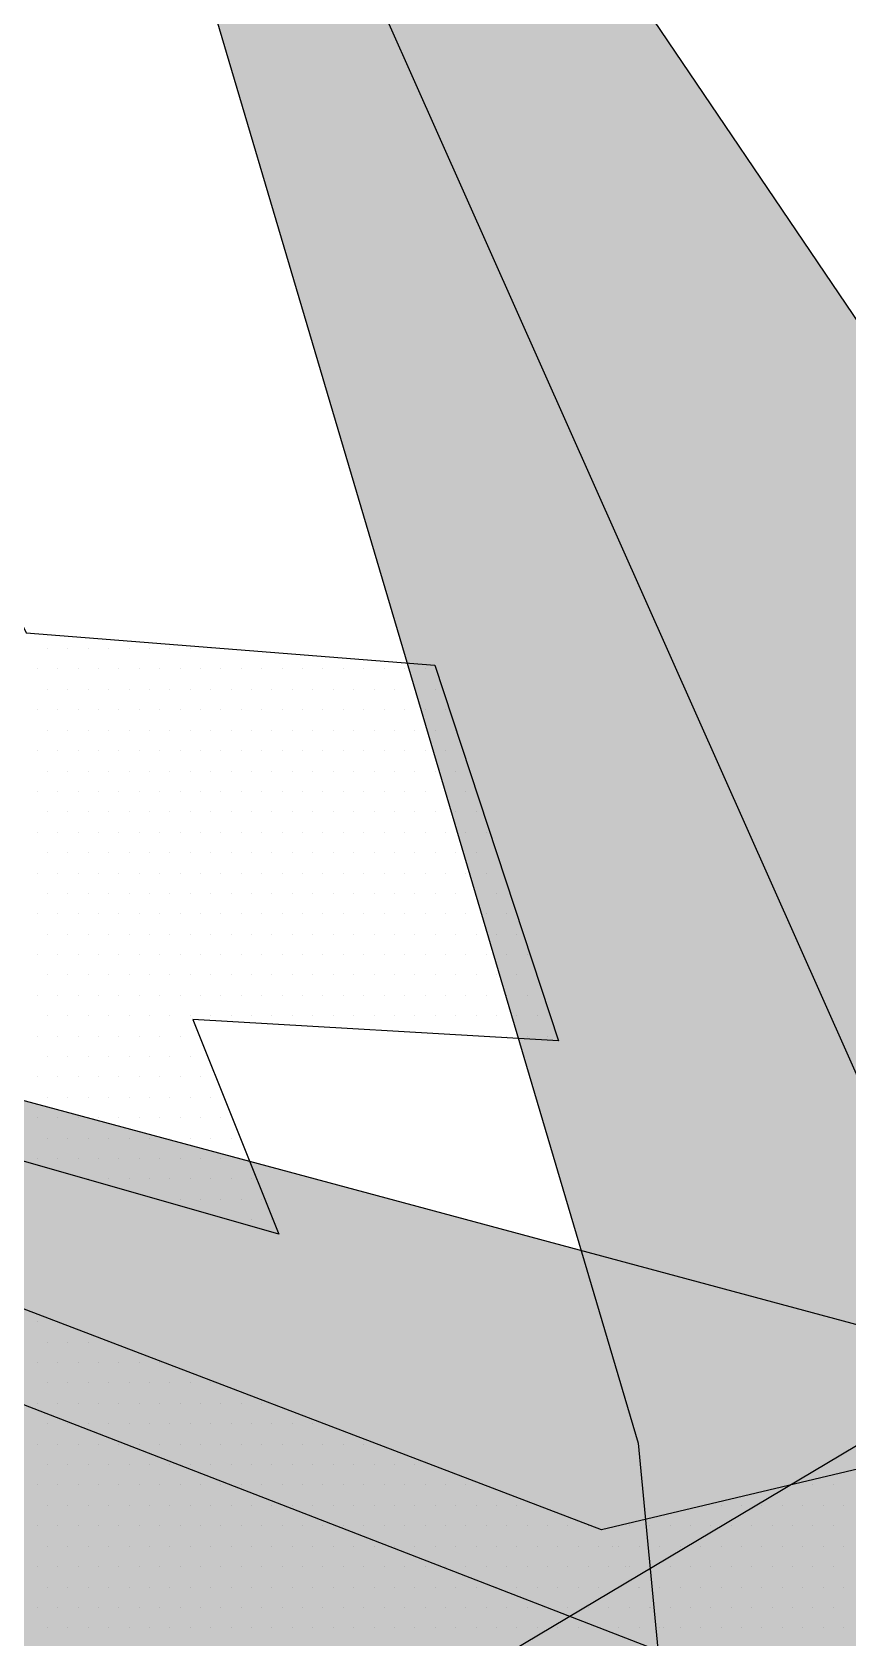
# Paper-space layout 'TOP_A1_00200_01-01-2017_MODELE' of a CAD drawing. Header units: metres. Extents: x 1274 to 2143, y 12 to 312.
# Drawn here: x 1531.712 to 1533.911, y 155.35 to 159.683 of the extents above; entities that cross this region are included whole.
import ezdxf

# ---------------------------------------------------------------- set-up
doc = ezdxf.new("R2010")
doc.units = ezdxf.units.M
doc.header["$LTSCALE"] = 2
doc.set_wipeout_variables(frame=1)
doc.linetypes.add('CACHEX2', pattern=[0.75, 0.5, -0.25])
for name, color, linetype in [('CARTOUCHE', 7, 'Continuous'), ('LOGO', 4, 'Continuous'), ('rosace', 7, 'Continuous')]:
    doc.layers.add(name, color=color, linetype=linetype)

# ---------------------------------------------------------------- blocks, each defined once
blk = doc.blocks.new('A$C715108E3')
at = {"layer": 'LOGO', "color": 131}
for p, q in [((-12.9559, -6.8181), (-12.9559, -6.8181)), ((-12.864, -6.8181), (-12.864, -6.8181)), ((-12.7722, -6.8181), (-12.7722, -6.8181)), ((-12.6804, -6.8181), (-12.6804, -6.8181)), ((-12.5889, -6.8181), (-12.5889, -6.8181)), ((-12.4971, -6.8181), (-12.4971, -6.8181)), ((-12.4051, -6.8181), (-12.4051, -6.8181)), ((-12.3138, -6.8181), (-12.3138, -6.8181)), ((-12.2218, -6.8181), (-12.2218, -6.8181)), ((-13.0016, -6.9095), (-13.0016, -6.9095)), ((-12.9098, -6.9095), (-12.9098, -6.9095)), ((-12.8179, -6.9095), (-12.8179, -6.9095)), ((-12.7265, -6.9095), (-12.7265, -6.9095)), ((-12.6346, -6.9095), (-12.6346, -6.9095)), ((-12.5426, -6.9095), (-12.5426, -6.9095)), ((-12.4514, -6.9095), (-12.4514, -6.9095)), ((-12.3593, -6.9095), (-12.3593, -6.9095)), ((-12.2673, -6.9095), (-12.2673, -6.9095)), ((-12.176, -6.9095), (-12.176, -6.9095)), ((-12.0842, -6.9095), (-12.0842, -6.9095)), ((-11.9926, -6.9095), (-11.9926, -6.9095)), ((-11.9009, -6.9095), (-11.9009, -6.9095)), ((-11.8089, -6.9095), (-11.8089, -6.9095)), ((-11.7173, -6.9095), (-11.7173, -6.9095)), ((-11.6252, -6.9095), (-11.6252, -6.9095)), ((-11.534, -6.9095), (-11.534, -6.9095)), ((-11.442, -6.9095), (-11.442, -6.9095)), ((-11.3501, -6.9095), (-11.3501, -6.9095)), ((-11.2587, -6.9095), (-11.2587, -6.9095)), ((-12.9559, -7.0019), (-12.9559, -7.0019)), ((-12.864, -7.0019), (-12.864, -7.0019)), ((-12.7722, -7.0019), (-12.7722, -7.0019)), ((-12.6804, -7.0019), (-12.6804, -7.0019)), ((-12.5889, -7.0019), (-12.5889, -7.0019)), ((-12.4971, -7.0019), (-12.4971, -7.0019)), ((-12.4051, -7.0019), (-12.4051, -7.0019)), ((-12.3138, -7.0019), (-12.3138, -7.0019)), ((-12.2218, -7.0019), (-12.2218, -7.0019)), ((-12.1298, -7.0019), (-12.1298, -7.0019)), ((-12.0385, -7.0019), (-12.0385, -7.0019)), ((-11.9465, -7.0019), (-11.9465, -7.0019)), ((-11.8548, -7.0019), (-11.8548, -7.0019)), ((-11.7628, -7.0019), (-11.7628, -7.0019)), ((-11.6713, -7.0019), (-11.6713, -7.0019)), ((-11.5795, -7.0019), (-11.5795, -7.0019)), ((-11.4877, -7.0019), (-11.4877, -7.0019)), ((-11.3962, -7.0019), (-11.3962, -7.0019)), ((-11.3044, -7.0019), (-11.3044, -7.0019)), ((-11.2126, -7.0019), (-11.2126, -7.0019)), ((-13.0016, -7.0932), (-13.0016, -7.0932)), ((-12.9098, -7.0932), (-12.9098, -7.0932)), ((-12.8179, -7.0932), (-12.8179, -7.0932)), ((-12.7265, -7.0932), (-12.7265, -7.0932)), ((-12.6346, -7.0932), (-12.6346, -7.0932)), ((-12.5426, -7.0932), (-12.5426, -7.0932)), ((-12.4514, -7.0932), (-12.4514, -7.0932)), ((-12.3593, -7.0932), (-12.3593, -7.0932)), ((-12.2673, -7.0932), (-12.2673, -7.0932)), ((-12.176, -7.0932), (-12.176, -7.0932)), ((-12.0842, -7.0932), (-12.0842, -7.0932)), ((-11.9926, -7.0932), (-11.9926, -7.0932)), ((-11.9009, -7.0932), (-11.9009, -7.0932)), ((-11.8089, -7.0932), (-11.8089, -7.0932)), ((-11.7173, -7.0932), (-11.7173, -7.0932)), ((-11.6252, -7.0932), (-11.6252, -7.0932)), ((-11.534, -7.0932), (-11.534, -7.0932)), ((-11.442, -7.0932), (-11.442, -7.0932)), ((-11.3501, -7.0932), (-11.3501, -7.0932)), ((-11.2587, -7.0932), (-11.2587, -7.0932)), ((-11.1668, -7.0932), (-11.1668, -7.0932)), ((-12.9559, -7.1847), (-12.9559, -7.1847)), ((-12.864, -7.1847), (-12.864, -7.1847)), ((-12.7722, -7.1847), (-12.7722, -7.1847)), ((-12.6804, -7.1847), (-12.6804, -7.1847)), ((-12.5889, -7.1847), (-12.5889, -7.1847)), ((-12.4971, -7.1847), (-12.4971, -7.1847)), ((-12.4051, -7.1847), (-12.4051, -7.1847)), ((-12.3138, -7.1847), (-12.3138, -7.1847)), ((-12.2218, -7.1847), (-12.2218, -7.1847)), ((-12.1298, -7.1847), (-12.1298, -7.1847)), ((-12.0385, -7.1847), (-12.0385, -7.1847)), ((-11.9465, -7.1847), (-11.9465, -7.1847)), ((-11.8548, -7.1847), (-11.8548, -7.1847)), ((-11.7628, -7.1847), (-11.7628, -7.1847)), ((-11.6713, -7.1847), (-11.6713, -7.1847)), ((-11.5795, -7.1847), (-11.5795, -7.1847)), ((-11.4877, -7.1847), (-11.4877, -7.1847)), ((-11.3962, -7.1847), (-11.3962, -7.1847)), ((-11.3044, -7.1847), (-11.3044, -7.1847)), ((-11.2126, -7.1847), (-11.2126, -7.1847)), ((-11.1211, -7.1847), (-11.1211, -7.1847)), ((-13.0016, -7.2773), (-13.0016, -7.2773)), ((-12.9098, -7.2773), (-12.9098, -7.2773)), ((-12.8179, -7.2773), (-12.8179, -7.2773)), ((-12.7265, -7.2773), (-12.7265, -7.2773)), ((-12.6346, -7.2773), (-12.6346, -7.2773)), ((-12.5426, -7.2773), (-12.5426, -7.2773)), ((-12.4514, -7.2773), (-12.4514, -7.2773)), ((-12.3593, -7.2773), (-12.3593, -7.2773)), ((-12.2673, -7.2773), (-12.2673, -7.2773)), ((-12.176, -7.2773), (-12.176, -7.2773)), ((-12.0842, -7.2773), (-12.0842, -7.2773)), ((-11.9926, -7.2773), (-11.9926, -7.2773)), ((-11.9009, -7.2773), (-11.9009, -7.2773)), ((-11.8089, -7.2773), (-11.8089, -7.2773)), ((-11.7173, -7.2773), (-11.7173, -7.2773)), ((-11.6252, -7.2773), (-11.6252, -7.2773)), ((-11.534, -7.2773), (-11.534, -7.2773)), ((-11.442, -7.2773), (-11.442, -7.2773)), ((-11.3501, -7.2773), (-11.3501, -7.2773)), ((-11.2587, -7.2773), (-11.2587, -7.2773)), ((-11.1668, -7.2773), (-11.1668, -7.2773)), ((-12.9559, -7.3685), (-12.9559, -7.3685)), ((-12.864, -7.3685), (-12.864, -7.3685)), ((-12.7722, -7.3685), (-12.7722, -7.3685)), ((-12.6804, -7.3685), (-12.6804, -7.3685)), ((-12.5889, -7.3685), (-12.5889, -7.3685)), ((-12.4971, -7.3685), (-12.4971, -7.3685)), ((-12.4051, -7.3685), (-12.4051, -7.3685)), ((-12.3138, -7.3685), (-12.3138, -7.3685)), ((-12.2218, -7.3685), (-12.2218, -7.3685)), ((-12.1298, -7.3685), (-12.1298, -7.3685)), ((-12.0385, -7.3685), (-12.0385, -7.3685)), ((-11.9465, -7.3685), (-11.9465, -7.3685)), ((-11.8548, -7.3685), (-11.8548, -7.3685)), ((-11.7628, -7.3685), (-11.7628, -7.3685)), ((-11.6713, -7.3685), (-11.6713, -7.3685)), ((-11.5795, -7.3685), (-11.5795, -7.3685)), ((-11.4877, -7.3685), (-11.4877, -7.3685)), ((-11.3962, -7.3685), (-11.3962, -7.3685)), ((-11.3044, -7.3685), (-11.3044, -7.3685)), ((-11.2126, -7.3685), (-11.2126, -7.3685)), ((-11.1211, -7.3685), (-11.1211, -7.3685)), ((-13.0016, -7.4598), (-13.0016, -7.4598)), ((-12.9098, -7.4598), (-12.9098, -7.4598)), ((-12.8179, -7.4598), (-12.8179, -7.4598)), ((-12.7265, -7.4598), (-12.7265, -7.4598)), ((-12.6346, -7.4598), (-12.6346, -7.4598)), ((-12.5426, -7.4598), (-12.5426, -7.4598)), ((-12.4514, -7.4598), (-12.4514, -7.4598)), ((-12.3593, -7.4598), (-12.3593, -7.4598)), ((-12.2673, -7.4598), (-12.2673, -7.4598)), ((-12.176, -7.4598), (-12.176, -7.4598)), ((-12.0842, -7.4598), (-12.0842, -7.4598)), ((-11.9926, -7.4598), (-11.9926, -7.4598)), ((-11.9009, -7.4598), (-11.9009, -7.4598)), ((-11.8089, -7.4598), (-11.8089, -7.4598)), ((-11.7173, -7.4598), (-11.7173, -7.4598)), ((-11.6252, -7.4598), (-11.6252, -7.4598)), ((-11.534, -7.4598), (-11.534, -7.4598)), ((-11.442, -7.4598), (-11.442, -7.4598)), ((-11.3501, -7.4598), (-11.3501, -7.4598)), ((-11.2587, -7.4598), (-11.2587, -7.4598)), ((-11.1668, -7.4598), (-11.1668, -7.4598)), ((-11.075, -7.4598), (-11.075, -7.4598)), ((-12.9559, -7.5524), (-12.9559, -7.5524)), ((-12.864, -7.5524), (-12.864, -7.5524)), ((-12.7722, -7.5524), (-12.7722, -7.5524)), ((-12.6804, -7.5524), (-12.6804, -7.5524)), ((-12.5889, -7.5524), (-12.5889, -7.5524)), ((-12.4971, -7.5524), (-12.4971, -7.5524)), ((-12.4051, -7.5524), (-12.4051, -7.5524)), ((-12.3138, -7.5524), (-12.3138, -7.5524)), ((-12.2218, -7.5524), (-12.2218, -7.5524)), ((-12.1298, -7.5524), (-12.1298, -7.5524)), ((-12.0385, -7.5524), (-12.0385, -7.5524)), ((-11.9465, -7.5524), (-11.9465, -7.5524)), ((-11.8548, -7.5524), (-11.8548, -7.5524)), ((-11.7628, -7.5524), (-11.7628, -7.5524)), ((-11.6713, -7.5524), (-11.6713, -7.5524)), ((-11.5795, -7.5524), (-11.5795, -7.5524)), ((-11.4877, -7.5524), (-11.4877, -7.5524)), ((-11.3962, -7.5524), (-11.3962, -7.5524)), ((-11.3044, -7.5524), (-11.3044, -7.5524)), ((-11.2126, -7.5524), (-11.2126, -7.5524)), ((-11.1211, -7.5524), (-11.1211, -7.5524)), ((-11.0293, -7.5524), (-11.0293, -7.5524)), ((-13.0016, -7.6438), (-13.0016, -7.6438)), ((-12.9098, -7.6438), (-12.9098, -7.6438)), ((-12.8179, -7.6438), (-12.8179, -7.6438)), ((-12.7265, -7.6438), (-12.7265, -7.6438)), ((-12.6346, -7.6438), (-12.6346, -7.6438)), ((-12.5426, -7.6438), (-12.5426, -7.6438)), ((-12.4514, -7.6438), (-12.4514, -7.6438)), ((-12.3593, -7.6438), (-12.3593, -7.6438)), ((-12.2673, -7.6438), (-12.2673, -7.6438)), ((-12.176, -7.6438), (-12.176, -7.6438)), ((-12.0842, -7.6438), (-12.0842, -7.6438)), ((-11.9926, -7.6438), (-11.9926, -7.6438)), ((-11.9009, -7.6438), (-11.9009, -7.6438)), ((-11.8089, -7.6438), (-11.8089, -7.6438)), ((-11.7173, -7.6438), (-11.7173, -7.6438)), ((-11.6252, -7.6438), (-11.6252, -7.6438)), ((-11.534, -7.6438), (-11.534, -7.6438)), ((-11.442, -7.6438), (-11.442, -7.6438)), ((-11.3501, -7.6438), (-11.3501, -7.6438)), ((-11.2587, -7.6438), (-11.2587, -7.6438)), ((-11.1668, -7.6438), (-11.1668, -7.6438)), ((-11.075, -7.6438), (-11.075, -7.6438)), ((-10.9835, -7.6438), (-10.9835, -7.6438)), ((-12.9559, -7.7349), (-12.9559, -7.7349)), ((-12.864, -7.7349), (-12.864, -7.7349)), ((-12.7722, -7.7349), (-12.7722, -7.7349)), ((-12.6804, -7.7349), (-12.6804, -7.7349)), ((-12.5889, -7.7349), (-12.5889, -7.7349)), ((-12.4971, -7.7349), (-12.4971, -7.7349)), ((-12.4051, -7.7349), (-12.4051, -7.7349)), ((-12.3138, -7.7349), (-12.3138, -7.7349)), ((-12.2218, -7.7349), (-12.2218, -7.7349)), ((-12.1298, -7.7349), (-12.1298, -7.7349)), ((-12.0385, -7.7349), (-12.0385, -7.7349)), ((-11.9465, -7.7349), (-11.9465, -7.7349)), ((-11.8548, -7.7349), (-11.8548, -7.7349)), ((-11.7628, -7.7349), (-11.7628, -7.7349)), ((-11.6713, -7.7349), (-11.6713, -7.7349)), ((-11.5795, -7.7349), (-11.5795, -7.7349)), ((-11.4877, -7.7349), (-11.4877, -7.7349)), ((-11.3962, -7.7349), (-11.3962, -7.7349)), ((-11.3044, -7.7349), (-11.3044, -7.7349)), ((-11.2126, -7.7349), (-11.2126, -7.7349)), ((-11.1211, -7.7349), (-11.1211, -7.7349)), ((-11.0293, -7.7349), (-11.0293, -7.7349)), ((-10.9374, -7.7349), (-10.9374, -7.7349)), ((-13.0016, -7.8275), (-13.0016, -7.8275)), ((-12.9098, -7.8275), (-12.9098, -7.8275)), ((-12.8179, -7.8275), (-12.8179, -7.8275)), ((-12.7265, -7.8275), (-12.7265, -7.8275)), ((-12.6346, -7.8275), (-12.6346, -7.8275)), ((-12.5426, -7.8275), (-12.5426, -7.8275)), ((-12.4514, -7.8275), (-12.4514, -7.8275)), ((-12.3593, -7.8275), (-12.3593, -7.8275)), ((-12.2673, -7.8275), (-12.2673, -7.8275)), ((-12.176, -7.8275), (-12.176, -7.8275)), ((-12.0842, -7.8275), (-12.0842, -7.8275)), ((-11.9926, -7.8275), (-11.9926, -7.8275)), ((-11.9009, -7.8275), (-11.9009, -7.8275)), ((-11.8089, -7.8275), (-11.8089, -7.8275)), ((-11.7173, -7.8275), (-11.7173, -7.8275)), ((-11.6252, -7.8275), (-11.6252, -7.8275)), ((-11.534, -7.8275), (-11.534, -7.8275)), ((-11.442, -7.8275), (-11.442, -7.8275)), ((-11.3501, -7.8275), (-11.3501, -7.8275)), ((-11.2587, -7.8275), (-11.2587, -7.8275)), ((-11.1668, -7.8275), (-11.1668, -7.8275)), ((-11.075, -7.8275), (-11.075, -7.8275)), ((-10.9835, -7.8275), (-10.9835, -7.8275)), ((-12.9559, -7.919), (-12.9559, -7.919)), ((-12.864, -7.919), (-12.864, -7.919)), ((-12.7722, -7.919), (-12.7722, -7.919)), ((-12.6804, -7.919), (-12.6804, -7.919)), ((-12.5889, -7.919), (-12.5889, -7.919)), ((-12.4971, -7.919), (-12.4971, -7.919)), ((-12.4051, -7.919), (-12.4051, -7.919)), ((-12.3138, -7.919), (-12.3138, -7.919)), ((-12.2218, -7.919), (-12.2218, -7.919)), ((-12.1298, -7.919), (-12.1298, -7.919)), ((-12.0385, -7.919), (-12.0385, -7.919)), ((-11.9465, -7.919), (-11.9465, -7.919)), ((-11.8548, -7.919), (-11.8548, -7.919)), ((-11.7628, -7.919), (-11.7628, -7.919)), ((-11.6713, -7.919), (-11.6713, -7.919)), ((-11.5795, -7.919), (-11.5795, -7.919)), ((-11.4877, -7.919), (-11.4877, -7.919)), ((-11.3962, -7.919), (-11.3962, -7.919)), ((-11.3044, -7.919), (-11.3044, -7.919)), ((-11.2126, -7.919), (-11.2126, -7.919)), ((-11.1211, -7.919), (-11.1211, -7.919)), ((-11.0293, -7.919), (-11.0293, -7.919)), ((-10.9374, -7.919), (-10.9374, -7.919)), ((-13.0016, -8.01), (-13.0016, -8.01)), ((-12.9098, -8.01), (-12.9098, -8.01)), ((-12.8179, -8.01), (-12.8179, -8.01)), ((-12.7265, -8.01), (-12.7265, -8.01)), ((-12.6346, -8.01), (-12.6346, -8.01)), ((-12.5426, -8.01), (-12.5426, -8.01)), ((-12.4514, -8.01), (-12.4514, -8.01)), ((-12.3593, -8.01), (-12.3593, -8.01)), ((-12.2673, -8.01), (-12.2673, -8.01)), ((-12.176, -8.01), (-12.176, -8.01)), ((-12.0842, -8.01), (-12.0842, -8.01)), ((-11.9926, -8.01), (-11.9926, -8.01)), ((-11.9009, -8.01), (-11.9009, -8.01)), ((-11.8089, -8.01), (-11.8089, -8.01)), ((-11.7173, -8.01), (-11.7173, -8.01)), ((-11.6252, -8.01), (-11.6252, -8.01)), ((-11.534, -8.01), (-11.534, -8.01)), ((-11.442, -8.01), (-11.442, -8.01)), ((-11.3501, -8.01), (-11.3501, -8.01)), ((-11.2587, -8.01), (-11.2587, -8.01)), ((-11.1668, -8.01), (-11.1668, -8.01)), ((-11.075, -8.01), (-11.075, -8.01)), ((-10.9835, -8.01), (-10.9835, -8.01)), ((-10.8917, -8.01), (-10.8917, -8.01)), ((-12.9559, -8.1028), (-12.9559, -8.1028)), ((-12.864, -8.1028), (-12.864, -8.1028)), ((-12.7722, -8.1028), (-12.7722, -8.1028)), ((-12.6804, -8.1028), (-12.6804, -8.1028)), ((-12.5889, -8.1028), (-12.5889, -8.1028)), ((-12.4971, -8.1028), (-12.4971, -8.1028)), ((-12.4051, -8.1028), (-12.4051, -8.1028)), ((-12.3138, -8.1028), (-12.3138, -8.1028)), ((-12.2218, -8.1028), (-12.2218, -8.1028)), ((-12.1298, -8.1028), (-12.1298, -8.1028)), ((-12.0385, -8.1028), (-12.0385, -8.1028)), ((-11.9465, -8.1028), (-11.9465, -8.1028)), ((-11.8548, -8.1028), (-11.8548, -8.1028)), ((-11.7628, -8.1028), (-11.7628, -8.1028)), ((-11.6713, -8.1028), (-11.6713, -8.1028)), ((-11.5795, -8.1028), (-11.5795, -8.1028)), ((-11.4877, -8.1028), (-11.4877, -8.1028)), ((-11.3962, -8.1028), (-11.3962, -8.1028)), ((-11.3044, -8.1028), (-11.3044, -8.1028)), ((-11.2126, -8.1028), (-11.2126, -8.1028)), ((-11.1211, -8.1028), (-11.1211, -8.1028)), ((-11.0293, -8.1028), (-11.0293, -8.1028)), ((-10.9374, -8.1028), (-10.9374, -8.1028)), ((-10.846, -8.1028), (-10.846, -8.1028)), ((-13.0016, -8.1941), (-13.0016, -8.1941)), ((-12.9098, -8.1941), (-12.9098, -8.1941)), ((-12.8179, -8.1941), (-12.8179, -8.1941)), ((-12.7265, -8.1941), (-12.7265, -8.1941)), ((-12.6346, -8.1941), (-12.6346, -8.1941)), ((-12.5426, -8.1941), (-12.5426, -8.1941)), ((-12.4514, -8.1941), (-12.4514, -8.1941)), ((-12.3593, -8.1941), (-12.3593, -8.1941)), ((-12.2673, -8.1941), (-12.2673, -8.1941)), ((-12.176, -8.1941), (-12.176, -8.1941)), ((-12.0842, -8.1941), (-12.0842, -8.1941)), ((-11.9926, -8.1941), (-11.9926, -8.1941)), ((-11.9009, -8.1941), (-11.9009, -8.1941)), ((-11.8089, -8.1941), (-11.8089, -8.1941)), ((-11.7173, -8.1941), (-11.7173, -8.1941)), ((-11.6252, -8.1941), (-11.6252, -8.1941)), ((-11.534, -8.1941), (-11.534, -8.1941)), ((-11.442, -8.1941), (-11.442, -8.1941)), ((-11.3501, -8.1941), (-11.3501, -8.1941)), ((-11.2587, -8.1941), (-11.2587, -8.1941)), ((-11.1668, -8.1941), (-11.1668, -8.1941)), ((-11.075, -8.1941), (-11.075, -8.1941)), ((-10.9835, -8.1941), (-10.9835, -8.1941)), ((-10.8917, -8.1941), (-10.8917, -8.1941)), ((-10.7997, -8.1941), (-10.7997, -8.1941)), ((-12.9559, -8.2852), (-12.9559, -8.2852)), ((-12.864, -8.2852), (-12.864, -8.2852)), ((-12.7722, -8.2852), (-12.7722, -8.2852)), ((-12.6804, -8.2852), (-12.6804, -8.2852)), ((-12.5889, -8.2852), (-12.5889, -8.2852)), ((-12.4971, -8.2852), (-12.4971, -8.2852)), ((-12.4051, -8.2852), (-12.4051, -8.2852)), ((-12.3138, -8.2852), (-12.3138, -8.2852)), ((-12.2218, -8.2852), (-12.2218, -8.2852)), ((-12.1298, -8.2852), (-12.1298, -8.2852)), ((-12.0385, -8.2852), (-12.0385, -8.2852)), ((-11.9465, -8.2852), (-11.9465, -8.2852)), ((-11.8548, -8.2852), (-11.8548, -8.2852)), ((-11.7628, -8.2852), (-11.7628, -8.2852)), ((-11.6713, -8.2852), (-11.6713, -8.2852)), ((-11.5795, -8.2852), (-11.5795, -8.2852)), ((-11.4877, -8.2852), (-11.4877, -8.2852)), ((-11.3962, -8.2852), (-11.3962, -8.2852)), ((-11.3044, -8.2852), (-11.3044, -8.2852)), ((-11.2126, -8.2852), (-11.2126, -8.2852)), ((-11.1211, -8.2852), (-11.1211, -8.2852)), ((-11.0293, -8.2852), (-11.0293, -8.2852)), ((-10.9374, -8.2852), (-10.9374, -8.2852)), ((-10.846, -8.2852), (-10.846, -8.2852)), ((-13.0016, -8.3777), (-13.0016, -8.3777)), ((-12.9098, -8.3777), (-12.9098, -8.3777)), ((-12.8179, -8.3777), (-12.8179, -8.3777)), ((-12.7265, -8.3777), (-12.7265, -8.3777)), ((-12.6346, -8.3777), (-12.6346, -8.3777)), ((-12.5426, -8.3777), (-12.5426, -8.3777)), ((-12.4514, -8.3777), (-12.4514, -8.3777)), ((-12.3593, -8.3777), (-12.3593, -8.3777)), ((-12.2673, -8.3777), (-12.2673, -8.3777)), ((-12.176, -8.3777), (-12.176, -8.3777)), ((-12.0842, -8.3777), (-12.0842, -8.3777)), ((-11.9926, -8.3777), (-11.9926, -8.3777)), ((-11.9009, -8.3777), (-11.9009, -8.3777)), ((-11.8089, -8.3777), (-11.8089, -8.3777)), ((-11.7173, -8.3777), (-11.7173, -8.3777)), ((-11.6252, -8.3777), (-11.6252, -8.3777)), ((-11.534, -8.3777), (-11.534, -8.3777)), ((-11.442, -8.3777), (-11.442, -8.3777)), ((-11.3501, -8.3777), (-11.3501, -8.3777)), ((-11.2587, -8.3777), (-11.2587, -8.3777)), ((-11.1668, -8.3777), (-11.1668, -8.3777)), ((-11.075, -8.3777), (-11.075, -8.3777)), ((-10.9835, -8.3777), (-10.9835, -8.3777)), ((-10.8917, -8.3777), (-10.8917, -8.3777)), ((-10.7997, -8.3777), (-10.7997, -8.3777)), ((-12.9559, -8.4692), (-12.9559, -8.4692)), ((-12.864, -8.4692), (-12.864, -8.4692)), ((-12.7722, -8.4692), (-12.7722, -8.4692)), ((-12.6804, -8.4692), (-12.6804, -8.4692)), ((-12.5889, -8.4692), (-12.5889, -8.4692)), ((-12.4971, -8.4692), (-12.4971, -8.4692)), ((-12.4051, -8.4692), (-12.4051, -8.4692)), ((-12.3138, -8.4692), (-12.3138, -8.4692)), ((-12.2218, -8.4692), (-12.2218, -8.4692)), ((-12.1298, -8.4692), (-12.1298, -8.4692)), ((-12.0385, -8.4692), (-12.0385, -8.4692)), ((-11.9465, -8.4692), (-11.9465, -8.4692)), ((-11.8548, -8.4692), (-11.8548, -8.4692)), ((-11.7628, -8.4692), (-11.7628, -8.4692)), ((-11.6713, -8.4692), (-11.6713, -8.4692)), ((-11.5795, -8.4692), (-11.5795, -8.4692)), ((-11.4877, -8.4692), (-11.4877, -8.4692)), ((-11.3962, -8.4692), (-11.3962, -8.4692)), ((-11.3044, -8.4692), (-11.3044, -8.4692)), ((-11.2126, -8.4692), (-11.2126, -8.4692)), ((-11.1211, -8.4692), (-11.1211, -8.4692)), ((-11.0293, -8.4692), (-11.0293, -8.4692)), ((-10.9374, -8.4692), (-10.9374, -8.4692)), ((-10.846, -8.4692), (-10.846, -8.4692)), ((-10.7541, -8.4692), (-10.7541, -8.4692)), ((-13.0016, -8.5605), (-13.0016, -8.5605)), ((-12.9098, -8.5605), (-12.9098, -8.5605)), ((-12.8179, -8.5605), (-12.8179, -8.5605)), ((-12.7265, -8.5605), (-12.7265, -8.5605)), ((-12.6346, -8.5605), (-12.6346, -8.5605)), ((-12.5426, -8.5605), (-12.5426, -8.5605)), ((-12.4514, -8.5605), (-12.4514, -8.5605)), ((-12.3593, -8.5605), (-12.3593, -8.5605)), ((-11.021, -8.5605), (-11.021, -8.5605)), ((-10.9835, -8.5605), (-10.9835, -8.5605)), ((-10.8917, -8.5605), (-10.8917, -8.5605)), ((-10.7997, -8.5605), (-10.7997, -8.5605)), ((-10.7084, -8.5605), (-10.7084, -8.5605)), ((-12.9559, -8.6529), (-12.9559, -8.6529)), ((-12.864, -8.6529), (-12.864, -8.6529)), ((-12.7722, -8.6529), (-12.7722, -8.6529)), ((-12.6804, -8.6529), (-12.6804, -8.6529)), ((-12.5889, -8.6529), (-12.5889, -8.6529)), ((-12.4971, -8.6529), (-12.4971, -8.6529)), ((-12.4051, -8.6529), (-12.4051, -8.6529)), ((-12.3138, -8.6529), (-12.3138, -8.6529)), ((-13.0016, -8.7443), (-13.0016, -8.7443)), ((-12.9098, -8.7443), (-12.9098, -8.7443)), ((-12.8179, -8.7443), (-12.8179, -8.7443)), ((-12.7265, -8.7443), (-12.7265, -8.7443)), ((-12.6346, -8.7443), (-12.6346, -8.7443)), ((-12.5426, -8.7443), (-12.5426, -8.7443)), ((-12.4514, -8.7443), (-12.4514, -8.7443)), ((-12.3593, -8.7443), (-12.3593, -8.7443)), ((-12.2673, -8.7443), (-12.2673, -8.7443)), ((-12.9559, -8.8358), (-12.9559, -8.8358)), ((-12.864, -8.8358), (-12.864, -8.8358)), ((-12.7722, -8.8358), (-12.7722, -8.8358)), ((-12.6804, -8.8358), (-12.6804, -8.8358)), ((-12.5889, -8.8358), (-12.5889, -8.8358)), ((-12.4971, -8.8358), (-12.4971, -8.8358)), ((-12.4051, -8.8358), (-12.4051, -8.8358)), ((-12.3138, -8.8358), (-12.3138, -8.8358)), ((-12.2218, -8.8358), (-12.2218, -8.8358)), ((-13.0016, -8.9282), (-13.0016, -8.9282)), ((-12.9098, -8.9282), (-12.9098, -8.9282)), ((-12.8179, -8.9282), (-12.8179, -8.9282)), ((-12.7265, -8.9282), (-12.7265, -8.9282)), ((-12.6346, -8.9282), (-12.6346, -8.9282)), ((-12.5426, -8.9282), (-12.5426, -8.9282)), ((-12.4514, -8.9282), (-12.4514, -8.9282)), ((-12.3593, -8.9282), (-12.3593, -8.9282)), ((-12.2673, -8.9282), (-12.2673, -8.9282)), ((-12.176, -8.9282), (-12.176, -8.9282)), ((-12.9559, -9.0194), (-12.9559, -9.0194)), ((-12.864, -9.0194), (-12.864, -9.0194)), ((-12.7722, -9.0194), (-12.7722, -9.0194)), ((-12.6804, -9.0194), (-12.6804, -9.0194)), ((-12.5889, -9.0194), (-12.5889, -9.0194)), ((-12.4971, -9.0194), (-12.4971, -9.0194)), ((-12.4051, -9.0194), (-12.4051, -9.0194)), ((-12.3138, -9.0194), (-12.3138, -9.0194)), ((-12.2218, -9.0194), (-12.2218, -9.0194)), ((-12.1298, -9.0194), (-12.1298, -9.0194)), ((-13.0016, -9.1109), (-13.0016, -9.1109)), ((-12.9098, -9.1109), (-12.9098, -9.1109)), ((-12.8179, -9.1109), (-12.8179, -9.1109)), ((-12.7265, -9.1109), (-12.7265, -9.1109)), ((-12.6346, -9.1109), (-12.6346, -9.1109)), ((-12.5426, -9.1109), (-12.5426, -9.1109)), ((-12.4514, -9.1109), (-12.4514, -9.1109)), ((-12.3593, -9.1109), (-12.3593, -9.1109)), ((-12.2673, -9.1109), (-12.2673, -9.1109)), ((-12.176, -9.1109), (-12.176, -9.1109)), ((-12.0842, -9.1109), (-12.0842, -9.1109)), ((-12.7857, -9.2031), (-12.7857, -9.2031)), ((-12.7722, -9.2031), (-12.7722, -9.2031)), ((-12.6804, -9.2031), (-12.6804, -9.2031)), ((-12.5889, -9.2031), (-12.5889, -9.2031)), ((-12.4971, -9.2031), (-12.4971, -9.2031)), ((-12.4051, -9.2031), (-12.4051, -9.2031)), ((-12.3138, -9.2031), (-12.3138, -9.2031)), ((-12.2218, -9.2031), (-12.2218, -9.2031)), ((-12.1298, -9.2031), (-12.1298, -9.2031)), ((-12.0385, -9.2031), (-12.0385, -9.2031)), ((-12.4645, -9.2948), (-12.4645, -9.2948)), ((-12.4514, -9.2948), (-12.4514, -9.2948)), ((-12.3593, -9.2948), (-12.3593, -9.2948)), ((-12.2673, -9.2948), (-12.2673, -9.2948)), ((-12.176, -9.2948), (-12.176, -9.2948)), ((-12.0842, -9.2948), (-12.0842, -9.2948)), ((-11.9926, -9.2948), (-11.9926, -9.2948)), ((-12.1434, -9.3872), (-12.1434, -9.3872)), ((-12.1298, -9.3872), (-12.1298, -9.3872)), ((-12.0385, -9.3872), (-12.0385, -9.3872)), ((-11.9465, -9.3872), (-11.9465, -9.3872)), ((-13.0016, -9.8452), (-13.0016, -9.8452)), ((-12.9559, -9.9374), (-12.9559, -9.9374)), ((-12.8642, -9.9374), (-12.8642, -9.9374)), ((-12.7722, -9.9374), (-12.7722, -9.9374)), ((-12.6802, -9.9374), (-12.6802, -9.9374)), ((-13.0016, -10.0289), (-13.0016, -10.0289)), ((-12.9098, -10.0289), (-12.9098, -10.0289)), ((-12.8179, -10.0289), (-12.8179, -10.0289)), ((-12.7265, -10.0289), (-12.7265, -10.0289)), ((-12.6345, -10.0289), (-12.6345, -10.0289)), ((-12.5424, -10.0289), (-12.5424, -10.0289)), ((-12.4514, -10.0289), (-12.4514, -10.0289)), ((-12.9559, -10.1203), (-12.9559, -10.1203)), ((-12.8642, -10.1203), (-12.8642, -10.1203)), ((-12.7722, -10.1203), (-12.7722, -10.1203)), ((-12.6802, -10.1203), (-12.6802, -10.1203)), ((-12.5889, -10.1203), (-12.5889, -10.1203)), ((-12.4971, -10.1203), (-12.4971, -10.1203)), ((-12.4053, -10.1203), (-12.4053, -10.1203)), ((-12.3138, -10.1203), (-12.3138, -10.1203)), ((-12.222, -10.1203), (-12.222, -10.1203)), ((-13.0016, -10.2125), (-13.0016, -10.2125)), ((-12.9098, -10.2125), (-12.9098, -10.2125)), ((-12.8179, -10.2125), (-12.8179, -10.2125)), ((-12.7265, -10.2125), (-12.7265, -10.2125)), ((-12.6345, -10.2125), (-12.6345, -10.2125)), ((-12.5424, -10.2125), (-12.5424, -10.2125)), ((-12.4514, -10.2125), (-12.4514, -10.2125)), ((-12.3592, -10.2125), (-12.3592, -10.2125)), ((-12.2673, -10.2125), (-12.2673, -10.2125)), ((-12.1762, -10.2125), (-12.1762, -10.2125)), ((-12.0844, -10.2125), (-12.0844, -10.2125)), ((-11.9924, -10.2125), (-11.9924, -10.2125)), ((-12.9559, -10.304), (-12.9559, -10.304)), ((-12.8642, -10.304), (-12.8642, -10.304)), ((-12.7722, -10.304), (-12.7722, -10.304)), ((-12.6802, -10.304), (-12.6802, -10.304)), ((-12.5889, -10.304), (-12.5889, -10.304)), ((-12.4971, -10.304), (-12.4971, -10.304)), ((-12.4053, -10.304), (-12.4053, -10.304)), ((-12.3138, -10.304), (-12.3138, -10.304)), ((-12.222, -10.304), (-12.222, -10.304)), ((-12.1299, -10.304), (-12.1299, -10.304)), ((-12.0387, -10.304), (-12.0387, -10.304)), ((-11.9465, -10.304), (-11.9465, -10.304)), ((-11.8546, -10.304), (-11.8546, -10.304)), ((-11.7628, -10.304), (-11.7628, -10.304)), ((-13.0016, -10.3952), (-13.0016, -10.3952)), ((-12.9098, -10.3952), (-12.9098, -10.3952)), ((-12.8179, -10.3952), (-12.8179, -10.3952)), ((-12.7265, -10.3952), (-12.7265, -10.3952)), ((-12.6345, -10.3952), (-12.6345, -10.3952)), ((-12.5424, -10.3952), (-12.5424, -10.3952)), ((-12.4514, -10.3952), (-12.4514, -10.3952)), ((-12.3592, -10.3952), (-12.3592, -10.3952)), ((-12.2673, -10.3952), (-12.2673, -10.3952)), ((-12.1762, -10.3952), (-12.1762, -10.3952)), ((-12.0844, -10.3952), (-12.0844, -10.3952)), ((-11.9924, -10.3952), (-11.9924, -10.3952)), ((-11.9011, -10.3952), (-11.9011, -10.3952)), ((-11.8091, -10.3952), (-11.8091, -10.3952)), ((-11.7174, -10.3952), (-11.7174, -10.3952)), ((-11.6252, -10.3952), (-11.6252, -10.3952)), ((-11.5342, -10.3952), (-11.5342, -10.3952)), ((-12.9559, -10.4878), (-12.9559, -10.4878)), ((-12.8642, -10.4878), (-12.8642, -10.4878)), ((-12.7722, -10.4878), (-12.7722, -10.4878)), ((-12.6802, -10.4878), (-12.6802, -10.4878)), ((-12.5889, -10.4878), (-12.5889, -10.4878)), ((-12.4971, -10.4878), (-12.4971, -10.4878)), ((-12.4053, -10.4878), (-12.4053, -10.4878)), ((-12.3138, -10.4878), (-12.3138, -10.4878)), ((-12.222, -10.4878), (-12.222, -10.4878)), ((-12.1299, -10.4878), (-12.1299, -10.4878)), ((-12.0387, -10.4878), (-12.0387, -10.4878)), ((-11.9465, -10.4878), (-11.9465, -10.4878)), ((-11.8546, -10.4878), (-11.8546, -10.4878)), ((-11.7628, -10.4878), (-11.7628, -10.4878)), ((-11.6713, -10.4878), (-11.6713, -10.4878)), ((-11.5795, -10.4878), (-11.5795, -10.4878)), ((-11.4877, -10.4878), (-11.4877, -10.4878)), ((-11.3966, -10.4878), (-11.3966, -10.4878)), ((-11.3046, -10.4878), (-11.3046, -10.4878)), ((-13.0016, -10.5791), (-13.0016, -10.5791)), ((-12.9098, -10.5791), (-12.9098, -10.5791)), ((-12.8179, -10.5791), (-12.8179, -10.5791)), ((-12.7265, -10.5791), (-12.7265, -10.5791)), ((-12.6345, -10.5791), (-12.6345, -10.5791)), ((-12.5424, -10.5791), (-12.5424, -10.5791)), ((-12.4514, -10.5791), (-12.4514, -10.5791)), ((-12.3592, -10.5791), (-12.3592, -10.5791)), ((-12.2673, -10.5791), (-12.2673, -10.5791)), ((-12.1762, -10.5791), (-12.1762, -10.5791)), ((-12.0844, -10.5791), (-12.0844, -10.5791)), ((-11.9924, -10.5791), (-11.9924, -10.5791)), ((-11.9011, -10.5791), (-11.9011, -10.5791)), ((-11.8091, -10.5791), (-11.8091, -10.5791)), ((-11.7174, -10.5791), (-11.7174, -10.5791)), ((-11.6252, -10.5791), (-11.6252, -10.5791)), ((-11.5342, -10.5791), (-11.5342, -10.5791)), ((-11.4421, -10.5791), (-11.4421, -10.5791)), ((-11.3501, -10.5791), (-11.3501, -10.5791)), ((-11.2587, -10.5791), (-11.2587, -10.5791)), ((-11.1668, -10.5791), (-11.1668, -10.5791)), ((-11.0748, -10.5791), (-11.0748, -10.5791)), ((-9.6182, -10.5791), (-9.6182, -10.5791)), ((-9.6072, -10.5791), (-9.6072, -10.5791)), ((-9.5159, -10.5791), (-9.5159, -10.5791)), ((-9.4239, -10.5791), (-9.4239, -10.5791)), ((-12.9559, -10.6702), (-12.9559, -10.6702)), ((-12.8642, -10.6702), (-12.8642, -10.6702)), ((-12.7722, -10.6702), (-12.7722, -10.6702)), ((-12.6802, -10.6702), (-12.6802, -10.6702)), ((-12.5889, -10.6702), (-12.5889, -10.6702)), ((-12.4971, -10.6702), (-12.4971, -10.6702)), ((-12.4053, -10.6702), (-12.4053, -10.6702)), ((-12.3138, -10.6702), (-12.3138, -10.6702)), ((-12.222, -10.6702), (-12.222, -10.6702)), ((-12.1299, -10.6702), (-12.1299, -10.6702)), ((-12.0387, -10.6702), (-12.0387, -10.6702)), ((-11.9465, -10.6702), (-11.9465, -10.6702)), ((-11.8546, -10.6702), (-11.8546, -10.6702)), ((-11.7628, -10.6702), (-11.7628, -10.6702)), ((-11.6713, -10.6702), (-11.6713, -10.6702)), ((-11.5795, -10.6702), (-11.5795, -10.6702)), ((-11.4877, -10.6702), (-11.4877, -10.6702)), ((-11.3966, -10.6702), (-11.3966, -10.6702)), ((-11.3046, -10.6702), (-11.3046, -10.6702)), ((-11.2124, -10.6702), (-11.2124, -10.6702)), ((-11.1213, -10.6702), (-11.1213, -10.6702)), ((-11.0293, -10.6702), (-11.0293, -10.6702)), ((-10.9374, -10.6702), (-10.9374, -10.6702)), ((-10.846, -10.6702), (-10.846, -10.6702)), ((-10.7541, -10.6702), (-10.7541, -10.6702)), ((-10.0047, -10.6702), (-10.0047, -10.6702)), ((-9.9284, -10.6702), (-9.9284, -10.6702)), ((-9.8368, -10.6702), (-9.8368, -10.6702)), ((-9.7447, -10.6702), (-9.7447, -10.6702)), ((-9.6535, -10.6702), (-9.6535, -10.6702)), ((-9.5614, -10.6702), (-9.5614, -10.6702)), ((-9.4696, -10.6702), (-9.4696, -10.6702)), ((-9.3778, -10.6702), (-9.3778, -10.6702)), ((-13.0016, -10.763), (-13.0016, -10.763)), ((-12.9098, -10.763), (-12.9098, -10.763)), ((-12.8179, -10.763), (-12.8179, -10.763)), ((-12.7265, -10.763), (-12.7265, -10.763)), ((-12.6345, -10.763), (-12.6345, -10.763)), ((-12.5424, -10.763), (-12.5424, -10.763)), ((-12.4514, -10.763), (-12.4514, -10.763)), ((-12.3592, -10.763), (-12.3592, -10.763)), ((-12.2673, -10.763), (-12.2673, -10.763)), ((-12.1762, -10.763), (-12.1762, -10.763)), ((-12.0844, -10.763), (-12.0844, -10.763)), ((-11.9924, -10.763), (-11.9924, -10.763)), ((-11.9011, -10.763), (-11.9011, -10.763)), ((-11.8091, -10.763), (-11.8091, -10.763)), ((-11.7174, -10.763), (-11.7174, -10.763)), ((-11.6252, -10.763), (-11.6252, -10.763)), ((-11.5342, -10.763), (-11.5342, -10.763)), ((-11.4421, -10.763), (-11.4421, -10.763)), ((-11.3501, -10.763), (-11.3501, -10.763)), ((-11.2587, -10.763), (-11.2587, -10.763)), ((-11.1668, -10.763), (-11.1668, -10.763)), ((-11.0748, -10.763), (-11.0748, -10.763)), ((-10.9835, -10.763), (-10.9835, -10.763)), ((-10.8917, -10.763), (-10.8917, -10.763)), ((-10.7995, -10.763), (-10.7995, -10.763)), ((-10.7084, -10.763), (-10.7084, -10.763)), ((-10.6166, -10.763), (-10.6166, -10.763)), ((-10.5246, -10.763), (-10.5246, -10.763)), ((-10.3921, -10.763), (-10.3921, -10.763)), ((-10.3413, -10.763), (-10.3413, -10.763)), ((-10.2496, -10.763), (-10.2496, -10.763)), ((-10.1576, -10.763), (-10.1576, -10.763)), ((-10.0662, -10.763), (-10.0662, -10.763)), ((-9.9745, -10.763), (-9.9745, -10.763)), ((-9.8825, -10.763), (-9.8825, -10.763)), ((-9.7912, -10.763), (-9.7912, -10.763)), ((-9.6992, -10.763), (-9.6992, -10.763)), ((-9.6072, -10.763), (-9.6072, -10.763)), ((-9.5159, -10.763), (-9.5159, -10.763)), ((-9.4239, -10.763), (-9.4239, -10.763)), ((-12.9559, -10.8542), (-12.9559, -10.8542)), ((-12.8642, -10.8542), (-12.8642, -10.8542)), ((-12.7722, -10.8542), (-12.7722, -10.8542)), ((-12.6802, -10.8542), (-12.6802, -10.8542)), ((-12.5889, -10.8542), (-12.5889, -10.8542)), ((-12.4971, -10.8542), (-12.4971, -10.8542)), ((-12.4053, -10.8542), (-12.4053, -10.8542)), ((-12.3138, -10.8542), (-12.3138, -10.8542)), ((-12.222, -10.8542), (-12.222, -10.8542)), ((-12.1299, -10.8542), (-12.1299, -10.8542)), ((-12.0387, -10.8542), (-12.0387, -10.8542)), ((-11.9465, -10.8542), (-11.9465, -10.8542)), ((-11.8546, -10.8542), (-11.8546, -10.8542)), ((-11.7628, -10.8542), (-11.7628, -10.8542)), ((-11.6713, -10.8542), (-11.6713, -10.8542)), ((-11.5795, -10.8542), (-11.5795, -10.8542)), ((-11.4877, -10.8542), (-11.4877, -10.8542)), ((-11.3966, -10.8542), (-11.3966, -10.8542)), ((-11.3046, -10.8542), (-11.3046, -10.8542)), ((-11.2124, -10.8542), (-11.2124, -10.8542)), ((-11.1213, -10.8542), (-11.1213, -10.8542)), ((-11.0293, -10.8542), (-11.0293, -10.8542)), ((-10.9374, -10.8542), (-10.9374, -10.8542)), ((-10.846, -10.8542), (-10.846, -10.8542)), ((-10.7541, -10.8542), (-10.7541, -10.8542)), ((-10.6623, -10.8542), (-10.6623, -10.8542)), ((-10.5705, -10.8542), (-10.5705, -10.8542)), ((-10.479, -10.8542), (-10.479, -10.8542)), ((-10.4179, -10.8542), (-10.4179, -10.8542)), ((-10.387, -10.8542), (-10.387, -10.8542)), ((-10.2954, -10.8542), (-10.2954, -10.8542)), ((-10.2037, -10.8542), (-10.2037, -10.8542)), ((-10.1121, -10.8542), (-10.1121, -10.8542)), ((-10.02, -10.8542), (-10.02, -10.8542)), ((-9.9284, -10.8542), (-9.9284, -10.8542)), ((-9.8368, -10.8542), (-9.8368, -10.8542)), ((-9.7447, -10.8542), (-9.7447, -10.8542)), ((-9.6535, -10.8542), (-9.6535, -10.8542)), ((-9.5614, -10.8542), (-9.5614, -10.8542)), ((-9.4696, -10.8542), (-9.4696, -10.8542)), ((-9.3778, -10.8542), (-9.3778, -10.8542)), ((-13.0016, -10.9455), (-13.0016, -10.9455)), ((-12.9098, -10.9455), (-12.9098, -10.9455)), ((-12.8179, -10.9455), (-12.8179, -10.9455)), ((-12.7265, -10.9455), (-12.7265, -10.9455)), ((-12.6345, -10.9455), (-12.6345, -10.9455)), ((-12.5424, -10.9455), (-12.5424, -10.9455)), ((-12.4514, -10.9455), (-12.4514, -10.9455)), ((-12.3592, -10.9455), (-12.3592, -10.9455)), ((-12.2673, -10.9455), (-12.2673, -10.9455)), ((-12.1762, -10.9455), (-12.1762, -10.9455)), ((-12.0844, -10.9455), (-12.0844, -10.9455)), ((-11.9924, -10.9455), (-11.9924, -10.9455)), ((-11.9011, -10.9455), (-11.9011, -10.9455)), ((-11.8091, -10.9455), (-11.8091, -10.9455)), ((-11.7174, -10.9455), (-11.7174, -10.9455)), ((-11.6252, -10.9455), (-11.6252, -10.9455)), ((-11.5342, -10.9455), (-11.5342, -10.9455)), ((-11.4421, -10.9455), (-11.4421, -10.9455)), ((-11.3501, -10.9455), (-11.3501, -10.9455)), ((-11.2587, -10.9455), (-11.2587, -10.9455)), ((-11.1668, -10.9455), (-11.1668, -10.9455)), ((-11.0748, -10.9455), (-11.0748, -10.9455)), ((-10.9835, -10.9455), (-10.9835, -10.9455)), ((-10.8917, -10.9455), (-10.8917, -10.9455)), ((-10.7995, -10.9455), (-10.7995, -10.9455)), ((-10.7084, -10.9455), (-10.7084, -10.9455)), ((-10.6166, -10.9455), (-10.6166, -10.9455)), ((-10.5246, -10.9455), (-10.5246, -10.9455)), ((-10.4325, -10.9455), (-10.4325, -10.9455)), ((-10.3598, -10.9455), (-10.3598, -10.9455)), ((-10.3413, -10.9455), (-10.3413, -10.9455)), ((-10.2496, -10.9455), (-10.2496, -10.9455)), ((-10.1576, -10.9455), (-10.1576, -10.9455)), ((-10.0662, -10.9455), (-10.0662, -10.9455)), ((-9.9745, -10.9455), (-9.9745, -10.9455)), ((-9.8825, -10.9455), (-9.8825, -10.9455)), ((-9.7912, -10.9455), (-9.7912, -10.9455)), ((-9.6992, -10.9455), (-9.6992, -10.9455)), ((-9.6072, -10.9455), (-9.6072, -10.9455)), ((-9.5159, -10.9455), (-9.5159, -10.9455)), ((-9.4239, -10.9455), (-9.4239, -10.9455)), ((-12.9559, -11.0383), (-12.9559, -11.0383)), ((-12.8642, -11.0383), (-12.8642, -11.0383)), ((-12.7722, -11.0383), (-12.7722, -11.0383)), ((-12.6802, -11.0383), (-12.6802, -11.0383)), ((-12.5889, -11.0383), (-12.5889, -11.0383)), ((-12.4971, -11.0383), (-12.4971, -11.0383)), ((-12.4053, -11.0383), (-12.4053, -11.0383)), ((-12.3138, -11.0383), (-12.3138, -11.0383)), ((-12.222, -11.0383), (-12.222, -11.0383)), ((-12.1299, -11.0383), (-12.1299, -11.0383)), ((-12.0387, -11.0383), (-12.0387, -11.0383)), ((-11.9465, -11.0383), (-11.9465, -11.0383)), ((-11.8546, -11.0383), (-11.8546, -11.0383)), ((-11.7628, -11.0383), (-11.7628, -11.0383)), ((-11.6713, -11.0383), (-11.6713, -11.0383)), ((-11.5795, -11.0383), (-11.5795, -11.0383)), ((-11.4877, -11.0383), (-11.4877, -11.0383)), ((-11.3966, -11.0383), (-11.3966, -11.0383)), ((-11.3046, -11.0383), (-11.3046, -11.0383)), ((-11.2124, -11.0383), (-11.2124, -11.0383)), ((-11.1213, -11.0383), (-11.1213, -11.0383)), ((-11.0293, -11.0383), (-11.0293, -11.0383)), ((-10.9374, -11.0383), (-10.9374, -11.0383)), ((-10.846, -11.0383), (-10.846, -11.0383)), ((-10.7541, -11.0383), (-10.7541, -11.0383)), ((-10.6623, -11.0383), (-10.6623, -11.0383)), ((-10.5705, -11.0383), (-10.5705, -11.0383)), ((-10.479, -11.0383), (-10.479, -11.0383)), ((-10.387, -11.0383), (-10.387, -11.0383)), ((-10.3015, -11.0383), (-10.3015, -11.0383)), ((-10.2954, -11.0383), (-10.2954, -11.0383)), ((-10.2037, -11.0383), (-10.2037, -11.0383)), ((-10.1121, -11.0383), (-10.1121, -11.0383)), ((-10.02, -11.0383), (-10.02, -11.0383)), ((-9.9284, -11.0383), (-9.9284, -11.0383)), ((-9.8368, -11.0383), (-9.8368, -11.0383)), ((-9.7447, -11.0383), (-9.7447, -11.0383)), ((-9.6535, -11.0383), (-9.6535, -11.0383)), ((-9.5614, -11.0383), (-9.5614, -11.0383)), ((-9.4696, -11.0383), (-9.4696, -11.0383)), ((-9.3778, -11.0383), (-9.3778, -11.0383)), ((-13.0016, -11.1293), (-13.0016, -11.1293)), ((-12.9098, -11.1293), (-12.9098, -11.1293)), ((-12.8179, -11.1293), (-12.8179, -11.1293)), ((-12.7265, -11.1293), (-12.7265, -11.1293)), ((-12.6345, -11.1293), (-12.6345, -11.1293)), ((-12.5424, -11.1293), (-12.5424, -11.1293)), ((-12.4514, -11.1293), (-12.4514, -11.1293)), ((-12.3592, -11.1293), (-12.3592, -11.1293)), ((-12.2673, -11.1293), (-12.2673, -11.1293)), ((-12.1762, -11.1293), (-12.1762, -11.1293)), ((-12.0844, -11.1293), (-12.0844, -11.1293)), ((-11.9924, -11.1293), (-11.9924, -11.1293)), ((-11.9011, -11.1293), (-11.9011, -11.1293)), ((-11.8091, -11.1293), (-11.8091, -11.1293)), ((-11.7174, -11.1293), (-11.7174, -11.1293)), ((-11.6252, -11.1293), (-11.6252, -11.1293)), ((-11.5342, -11.1293), (-11.5342, -11.1293)), ((-11.4421, -11.1293), (-11.4421, -11.1293)), ((-11.3501, -11.1293), (-11.3501, -11.1293)), ((-11.2587, -11.1293), (-11.2587, -11.1293)), ((-11.1668, -11.1293), (-11.1668, -11.1293)), ((-11.0748, -11.1293), (-11.0748, -11.1293)), ((-10.9835, -11.1293), (-10.9835, -11.1293)), ((-10.8917, -11.1293), (-10.8917, -11.1293)), ((-10.7995, -11.1293), (-10.7995, -11.1293)), ((-10.7084, -11.1293), (-10.7084, -11.1293)), ((-10.6166, -11.1293), (-10.6166, -11.1293)), ((-10.5246, -11.1293), (-10.5246, -11.1293)), ((-10.4325, -11.1293), (-10.4325, -11.1293)), ((-10.3415, -11.1293), (-10.3415, -11.1293)), ((-10.2496, -11.1293), (-10.2496, -11.1293)), ((-10.2434, -11.1293), (-10.2434, -11.1293)), ((-10.1576, -11.1293), (-10.1576, -11.1293)), ((-10.0662, -11.1293), (-10.0662, -11.1293)), ((-9.9745, -11.1293), (-9.9745, -11.1293)), ((-9.8825, -11.1293), (-9.8825, -11.1293)), ((-9.7912, -11.1293), (-9.7912, -11.1293)), ((-9.6992, -11.1293), (-9.6992, -11.1293)), ((-9.6072, -11.1293), (-9.6072, -11.1293)), ((-9.5159, -11.1293), (-9.5159, -11.1293)), ((-9.4239, -11.1293), (-9.4239, -11.1293)), ((-12.9559, -11.2208), (-12.9559, -11.2208)), ((-12.8642, -11.2208), (-12.8642, -11.2208)), ((-12.7722, -11.2208), (-12.7722, -11.2208)), ((-12.6802, -11.2208), (-12.6802, -11.2208)), ((-12.5889, -11.2208), (-12.5889, -11.2208)), ((-12.4971, -11.2208), (-12.4971, -11.2208)), ((-12.4053, -11.2208), (-12.4053, -11.2208)), ((-12.3138, -11.2208), (-12.3138, -11.2208)), ((-12.222, -11.2208), (-12.222, -11.2208)), ((-12.1299, -11.2208), (-12.1299, -11.2208)), ((-12.0387, -11.2208), (-12.0387, -11.2208)), ((-11.9465, -11.2208), (-11.9465, -11.2208)), ((-11.8546, -11.2208), (-11.8546, -11.2208)), ((-11.7628, -11.2208), (-11.7628, -11.2208)), ((-11.6713, -11.2208), (-11.6713, -11.2208)), ((-11.5795, -11.2208), (-11.5795, -11.2208)), ((-11.4877, -11.2208), (-11.4877, -11.2208)), ((-11.3966, -11.2208), (-11.3966, -11.2208)), ((-11.3046, -11.2208), (-11.3046, -11.2208)), ((-11.2124, -11.2208), (-11.2124, -11.2208)), ((-11.1213, -11.2208), (-11.1213, -11.2208)), ((-11.0293, -11.2208), (-11.0293, -11.2208)), ((-10.9374, -11.2208), (-10.9374, -11.2208)), ((-10.846, -11.2208), (-10.846, -11.2208)), ((-10.7541, -11.2208), (-10.7541, -11.2208)), ((-10.6623, -11.2208), (-10.6623, -11.2208)), ((-10.5705, -11.2208), (-10.5705, -11.2208)), ((-10.479, -11.2208), (-10.479, -11.2208)), ((-10.387, -11.2208), (-10.387, -11.2208)), ((-10.2954, -11.2208), (-10.2954, -11.2208)), ((-10.2037, -11.2208), (-10.2037, -11.2208)), ((-10.1848, -11.2208), (-10.1848, -11.2208)), ((-10.1121, -11.2208), (-10.1121, -11.2208)), ((-10.02, -11.2208), (-10.02, -11.2208)), ((-9.9284, -11.2208), (-9.9284, -11.2208)), ((-9.8368, -11.2208), (-9.8368, -11.2208)), ((-9.7447, -11.2208), (-9.7447, -11.2208)), ((-9.6535, -11.2208), (-9.6535, -11.2208)), ((-9.5614, -11.2208), (-9.5614, -11.2208)), ((-9.4696, -11.2208), (-9.4696, -11.2208)), ((-9.3778, -11.2208), (-9.3778, -11.2208))]:
    blk.add_line(p, q, dxfattribs=at)
blk.add_lwpolyline([(-8.4999, -2.7561), (-7.811, -4.4145), (-9.1641, -6.2255), (-8.3669, -7.7396), (-6.9811, -6.0917), (-7.663, -9.014), (-8.1214, -10.2245), (-10.4653, -10.7804), (-13.4372, -9.6448), (-17.1584, -8.2441)], dxfattribs=at)
blk.add_lwpolyline([(-16.6996, -6.3604), (-14.9839, -6.4571), (-15.6602, -5.0073), (-13.824, -5.1291), (-13.0505, -6.7465), (-11.2141, -6.8921), (-10.6584, -8.5824), (-12.3018, -8.4857), (-11.915, -9.4512), (-14.1137, -8.8238), (-14.2348, -8.2439), (-15.9745, -8.1234)], close=True, dxfattribs=at)
blk = doc.blocks.new('A$C581E6685')
at = {"layer": 'rosace'}
for color, points in [(142, [(-45.3965, 37.4846), (-39.5666, 28.8703), (-39.344, 28.5414), (-39.8519, 24.2064), (-36.9477, 25.4853), (-26.3566, 30.2032), (-36.1863, 24.0789), (-38.2746, 22.2236), (-38.1337, 21.2132), (-33.6363, 11.1845), (-39.5393, 21.4709), (-40.6525, 23.2405), (-42.0615, 23.3525), (-53.1072, 18.3767), (-43.3972, 24.4856), (-40.4756, 26.2259), (-40.684, 26.8894)]), (140, [(-45.3965, 37.4846), (-41.9745, 25.9278), (-41.7809, 23.8865), (-42.0615, 23.3525), (-44.9268, 21.9767), (-53.1072, 18.3767), (-40.8028, 21.6905), (-39.5666, 22.0268), (-38.2746, 22.2236), (-38.1337, 21.2132), (-33.6363, 11.1845), (-36.0802, 21.4612), (-37.3405, 24.3346), (-37.4251, 24.9804), (-36.9477, 25.4853), (-26.3566, 30.2032), (-37.8747, 26.8339), (-39.7286, 26.4119), (-40.3751, 26.6371), (-40.684, 26.8894)]), (40, [(-56.2481, 30.5655), (-39.8519, 24.2064), (-40.7961, 26.4076)]), (32, [(-39.8519, 24.2064), (-42.1559, 23.0023), (-56.2481, 30.5655)])]:
    blk.add_hatch(color=color, dxfattribs=at).paths.add_polyline_path(points)
at = {"layer": 'rosace', "color": 142}
blk.add_lwpolyline([(-45.3965, 37.4846), (-39.3434, 28.5414), (-39.8519, 24.2064), (-36.9477, 25.4853), (-26.3566, 30.2032), (-36.1857, 24.0789), (-38.2739, 22.2236), (-38.1337, 21.2132), (-33.6358, 11.1845), (-39.5393, 21.4709), (-40.6518, 23.2405), (-42.0615, 23.3525), (-53.1072, 18.3767), (-43.3964, 24.4856), (-40.4756, 26.2259), (-40.6836, 26.8894)], close=True, dxfattribs=at)
at = {"layer": 'rosace', "color": 140}
blk.add_lwpolyline([(-45.3965, 37.4846), (-41.9745, 25.9278), (-41.7804, 23.8865), (-42.0615, 23.3525), (-44.9268, 21.9767), (-53.1072, 18.3767), (-40.8028, 21.6905), (-39.5666, 22.0268), (-38.2739, 22.2236), (-38.1337, 21.2132), (-33.6358, 11.1845), (-36.0802, 21.4612), (-37.3405, 24.3346), (-37.4251, 24.9804), (-36.9477, 25.4853), (-26.3566, 30.2032), (-37.8741, 26.8339), (-39.7286, 26.4119), (-40.3748, 26.6371), (-40.6836, 26.8894)], close=True, dxfattribs=at)
at = {"layer": 'rosace', "color": 40}
blk.add_lwpolyline([(-56.2481, 30.5655), (-39.8519, 24.2064), (-40.7961, 26.4076)], close=True, dxfattribs=at)
at = {"layer": 'rosace', "color": 32}
blk.add_lwpolyline([(-39.8519, 24.2064), (-42.1559, 23.0023), (-56.2481, 30.5655)], close=True, dxfattribs=at)
at = {"layer": 'rosace', "color": 32, "linetype": 'CACHEX2', "ltscale": 1.5}
blk.add_ellipse((-38.0538, 23.8138), major_axis=(-19.0311, -3.534), ratio=0.590567, dxfattribs=at)
at = {"layer": 'rosace', "color": 32}
blk.add_ellipse((-37.6144, 23.8499), major_axis=(-13.5768, -4.2839), ratio=0.791971, dxfattribs=at)
at = {"layer": 'CARTOUCHE'}
blk.add_blockref('A$C715108E3', (-31.6739, 36.3189), dxfattribs=at)
blk = doc.blocks.new('A$C4D68259D')
blk.add_wipeout([(0, 25.6223), (0.1652, 26.7367), (0.7383, 27.8861), (1.6708, 28.7909), (2.8466, 29.3316), (3.5435, 29.4509), (3.5435, 29.4509), (94.9287, 29.4623), (96.0552, 29.2902), (97.2167, 28.6987), (97.7035, 28.2661), (98.0951, 27.7798), (98.6162, 26.658), (98.7362, 26.0362), (98.7516, 25.8527), (98.7585, 3.8387), (98.5719, 2.6574), (98.0189, 1.5743), (97.5848, 1.0765), (97.1232, 0.6959), (95.9338, 0.1366), (95.4142, 0.0321), (95.1105, 0.0048), (3.7555, 0.0009), (2.7133, 0.169), (1.5147, 0.7841), (0.6714, 1.6707), (0.147, 2.7876), (0.0063, 3.6209)]).dxf.layer = 'CARTOUCHE'
at = {"layer": 'CARTOUCHE'}
blk.add_rational_spline([(0, 25.6223), (0, 14.7312), (0, 3.84), (0, 0), (3.84, 0), (49.3793, 0), (94.9185, 0), (98.7585, 0), (98.7585, 3.84), (98.7585, 14.7312), (98.7585, 25.6223), (98.7585, 29.4623), (94.9185, 29.4623), (49.3793, 29.4623), (3.84, 29.4623), (0, 29.4623), (0, 25.6223)], [1, 1, 1, 0.707106781187, 1, 1, 1, 0.707106781187, 1, 1, 1, 0.707106781187, 1, 1, 1, 0.707106781187, 1], degree=2, knots=[0, 0, 0, 1, 1, 2.570796, 2.570796, 3.570796, 3.570796, 5.141593, 5.141593, 6.141593, 6.141593, 7.712389, 7.712389, 8.712389, 8.712389, 10.283185, 10.283185, 10.283185], dxfattribs=at)
at = {"layer": 'CARTOUCHE', "xscale": 0.6, "yscale": 0.6, "zscale": 0.6}
blk.add_blockref('A$C581E6685', (37.2707, 1.3806), dxfattribs=at)

psp = doc.layouts.new('TOP_A1_00200_01-01-2017_MODELE')

# ---------------------------------------------------------------- block references
at = {"layer": 'rosace'}
psp.add_blockref('A$C4D68259D', (1521.2598, 138.9386), dxfattribs=at)

doc.saveas('drawing.dxf')
